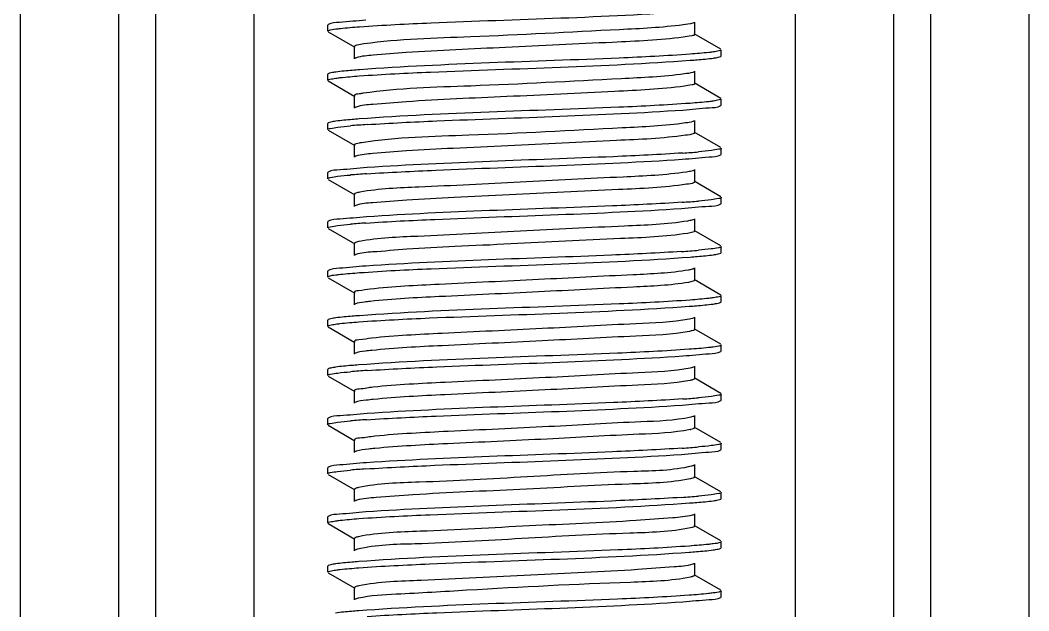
# Model space of a CAD drawing. Extents: x -409572 to -157272, y 600795 to 878326.
# Drawn here: x -397030.8 to -396725.7, y 819675.1 to 819853.9 of the extents above; entities that cross this region are included whole.
import ezdxf

# ---------------------------------------------------------------- set-up
doc = ezdxf.new("R2010")
doc.units = 0
doc.header["$LTSCALE"] = 1000
doc.header["$MEASUREMENT"] = 0
doc.layers.get('0').update_dxf_attribs({"linetype": 'CONTINUOUS'})

msp = doc.modelspace()

# ---------------------------------------------------------------- linework, layer by layer
at = {"linetype": 'CONTINUOUS'}
for p, q in [((-397030.76, 822308.34), (-397030.76, 819345.2)), ((-397000.99, 822308.34), (-397000.99, 819345.2)), ((-396989.83, 822308.34), (-396989.83, 819345.2)), ((-396960.07, 822308.34), (-396960.07, 819345.2)), ((-396796.35, 822308.34), (-396796.35, 819345.2)), ((-396766.59, 822308.34), (-396766.59, 819345.2)), ((-396755.43, 822308.34), (-396755.43, 819345.2)), ((-396725.66, 822308.34), (-396725.66, 819345.2)), ((-396937.6, 819852.54), (-396937.74, 819852.37)), ((-396937.74, 819850.51), (-396937.74, 819852.37)), ((-396937.74, 819850.51), (-396937.74, 819852.37)), ((-396826.73, 819849.58), (-396826.73, 819853.3)), ((-396937.6, 819850.35), (-396929.52, 819845.67)), ((-396818.82, 819845.09), (-396826.9, 819849.77)), ((-396929.69, 819845.86), (-396929.69, 819842.14)), ((-396818.68, 819843.07), (-396818.68, 819844.93)), ((-396818.68, 819843.07), (-396818.68, 819844.93)), ((-396818.82, 819842.91), (-396818.68, 819843.07)), ((-396826.73, 819834.7), (-396826.73, 819838.42)), ((-396937.6, 819837.65), (-396937.74, 819837.49)), ((-396937.74, 819835.63), (-396937.74, 819837.49)), ((-396937.74, 819835.63), (-396937.74, 819837.49)), ((-396937.6, 819835.47), (-396929.52, 819830.79)), ((-396818.82, 819830.21), (-396826.9, 819834.89)), ((-396929.69, 819830.98), (-396929.69, 819827.26)), ((-396818.68, 819828.19), (-396818.68, 819830.05)), ((-396818.68, 819828.19), (-396818.68, 819830.05)), ((-396818.82, 819828.02), (-396818.68, 819828.19)), ((-396826.73, 819819.82), (-396826.73, 819823.54)), ((-396937.6, 819822.77), (-396937.74, 819822.61)), ((-396937.74, 819820.75), (-396937.74, 819822.61)), ((-396937.74, 819820.75), (-396937.74, 819822.61)), ((-396937.6, 819820.58), (-396929.52, 819815.91)), ((-396818.82, 819815.33), (-396826.9, 819820)), ((-396929.69, 819816.09), (-396929.69, 819812.37)), ((-396818.68, 819813.3), (-396818.68, 819815.16)), ((-396818.68, 819813.3), (-396818.68, 819815.16)), ((-396818.82, 819813.14), (-396818.68, 819813.3)), ((-396937.6, 819807.89), (-396937.74, 819807.72)), ((-396826.73, 819804.93), (-396826.73, 819808.65)), ((-396937.74, 819805.86), (-396937.74, 819807.72)), ((-396937.74, 819805.86), (-396937.74, 819807.72)), ((-396937.6, 819805.7), (-396929.52, 819801.02)), ((-396818.82, 819800.44), (-396826.9, 819805.12)), ((-396929.69, 819801.21), (-396929.69, 819797.49)), ((-396818.68, 819798.42), (-396818.68, 819800.28)), ((-396818.68, 819798.42), (-396818.68, 819800.28)), ((-396929.24, 819797.8), (-396929.52, 819797.68)), ((-396818.82, 819798.26), (-396818.68, 819798.42)), ((-396937.6, 819793), (-396937.74, 819792.84)), ((-396937.74, 819790.98), (-396937.74, 819792.84)), ((-396937.74, 819790.98), (-396937.74, 819792.84)), ((-396826.73, 819790.05), (-396826.73, 819793.77)), ((-396937.6, 819790.82), (-396929.52, 819786.14)), ((-396818.82, 819785.56), (-396826.9, 819790.24)), ((-396929.69, 819786.33), (-396929.69, 819782.61)), ((-396818.82, 819783.38), (-396818.68, 819783.54)), ((-396818.68, 819783.54), (-396818.68, 819785.4)), ((-396818.68, 819783.54), (-396818.68, 819785.4)), ((-396929.27, 819782.91), (-396929.52, 819782.8)), ((-396937.6, 819778.12), (-396937.74, 819777.96)), ((-396937.74, 819776.1), (-396937.74, 819777.96)), ((-396937.74, 819776.1), (-396937.74, 819777.96)), ((-396826.73, 819775.17), (-396826.73, 819778.89)), ((-396937.6, 819775.93), (-396929.52, 819771.26)), ((-396818.82, 819770.68), (-396826.9, 819775.35)), ((-396929.69, 819771.45), (-396929.69, 819767.73)), ((-396818.82, 819768.49), (-396818.68, 819768.66)), ((-396818.68, 819768.66), (-396818.68, 819770.52)), ((-396818.68, 819768.66), (-396818.68, 819770.52)), ((-396937.6, 819763.24), (-396937.74, 819763.07)), ((-396937.74, 819761.21), (-396937.74, 819763.07)), ((-396937.74, 819761.21), (-396937.74, 819763.07)), ((-396826.73, 819760.28), (-396826.73, 819764)), ((-396937.6, 819761.05), (-396929.52, 819756.37)), ((-396818.82, 819755.8), (-396826.9, 819760.47)), ((-396929.69, 819756.56), (-396929.69, 819752.84)), ((-396818.82, 819753.61), (-396818.68, 819753.77)), ((-396818.68, 819753.77), (-396818.68, 819755.63)), ((-396818.68, 819753.77), (-396818.68, 819755.63)), ((-396937.6, 819748.35), (-396937.74, 819748.19)), ((-396937.74, 819746.33), (-396937.74, 819748.19)), ((-396937.74, 819746.33), (-396937.74, 819748.19)), ((-396826.73, 819745.4), (-396826.73, 819749.12)), ((-396937.6, 819746.17), (-396929.52, 819741.49)), ((-396818.82, 819740.91), (-396826.9, 819745.59)), ((-396929.69, 819741.68), (-396929.69, 819737.96)), ((-396818.68, 819738.89), (-396818.68, 819740.75)), ((-396818.68, 819738.89), (-396818.68, 819740.75)), ((-396818.82, 819738.73), (-396818.68, 819738.89)), ((-396937.6, 819733.47), (-396937.74, 819733.31)), ((-396937.74, 819731.45), (-396937.74, 819733.31)), ((-396937.74, 819731.45), (-396937.74, 819733.31)), ((-396826.73, 819730.52), (-396826.73, 819734.24)), ((-396937.6, 819731.28), (-396929.52, 819726.61)), ((-396818.82, 819726.03), (-396826.9, 819730.71)), ((-396929.69, 819726.8), (-396929.69, 819723.08)), ((-396818.68, 819724.01), (-396818.68, 819725.87)), ((-396818.68, 819724.01), (-396818.68, 819725.87)), ((-396818.82, 819723.84), (-396818.68, 819724.01)), ((-396826.73, 819715.63), (-396826.73, 819719.36)), ((-396937.6, 819718.59), (-396937.74, 819718.43)), ((-396937.74, 819716.56), (-396937.74, 819718.43)), ((-396937.74, 819716.56), (-396937.74, 819718.43)), ((-396937.6, 819716.4), (-396929.52, 819711.73)), ((-396827.65, 819715.19), (-396828.03, 819715.1)), ((-396818.82, 819711.15), (-396826.9, 819715.82)), ((-396929.69, 819711.91), (-396929.69, 819708.19)), ((-396818.68, 819709.12), (-396818.68, 819710.98)), ((-396818.68, 819709.12), (-396818.68, 819710.98)), ((-396818.82, 819708.96), (-396818.68, 819709.12)), ((-396826.73, 819700.75), (-396826.73, 819704.47)), ((-396937.6, 819703.71), (-396937.74, 819703.54)), ((-396937.74, 819701.68), (-396937.74, 819703.54)), ((-396937.74, 819701.68), (-396937.74, 819703.54)), ((-396937.6, 819701.52), (-396929.52, 819696.84)), ((-396827.47, 819700.35), (-396827.99, 819700.23)), ((-396818.82, 819696.26), (-396826.9, 819700.94)), ((-396929.69, 819697.03), (-396929.69, 819693.31)), ((-396818.68, 819694.24), (-396818.68, 819696.1)), ((-396818.68, 819694.24), (-396818.68, 819696.1)), ((-396818.82, 819694.08), (-396818.68, 819694.24)), ((-396937.6, 819688.82), (-396937.74, 819688.66)), ((-396826.73, 819685.87), (-396826.73, 819689.59)), ((-396937.74, 819686.8), (-396937.74, 819688.66)), ((-396937.74, 819686.8), (-396937.74, 819688.66)), ((-396937.6, 819686.64), (-396929.52, 819681.96)), ((-396818.82, 819681.38), (-396826.9, 819686.06)), ((-396929.69, 819682.15), (-396929.69, 819678.43)), ((-396818.68, 819679.36), (-396818.68, 819681.22)), ((-396818.68, 819679.36), (-396818.68, 819681.22)), ((-396818.82, 819679.19), (-396818.68, 819679.36))]:
    msp.add_line(p, q, dxfattribs=at)
for centre, radius, start, end in [((-396908.51, 819555.57), 267.26, 93.719, 94.7992), ((-396847.59, 820076.22), 263.13, 273.7601, 274.8008), ((-396908.77, 819543.95), 263.99, 93.7519, 94.8001), ((-396847.84, 820064.56), 266.36, 273.7273, 274.8001), ((-396909.03, 819532.45), 260.59, 93.7864, 94.801), ((-396848.08, 820052.72), 269.42, 273.6966, 274.7995), ((-396908.5, 819481.05), 267.37, 93.7179, 94.7992), ((-396847.58, 820001.69), 263.02, 273.7612, 274.8008), ((-396908.76, 819469.43), 264.1, 93.7508, 94.8), ((-396830.54, 819742.18), 12.45, 281.4492, 282.4619), ((-396847.83, 819990.04), 266.26, 273.7284, 274.8001), ((-396909.02, 819457.93), 260.7, 93.7852, 94.8009), ((-396848.08, 819978.21), 269.32, 273.6976, 274.7995)]:
    msp.add_arc(centre, radius, start, end, dxfattribs=at)
for points, knots in [([(-396928.09, 819851.88), (-396920.9, 819852.4), (-396887.56, 819854.03), (-396854.17, 819854.68), (-396828.09, 819856.6)], [0, 0, 0, 0, 0.216168, 1, 1, 1, 1]), ([(-396926.25, 819853.87), (-396928.88, 819853.69), (-396932.56, 819853.18), (-396936.58, 819853.12), (-396937.6, 819852.54)], [0, 0, 0, 0, 0.690699, 1, 1, 1, 1]), ([(-396937.74, 819850.51), (-396937.74, 819850.59), (-396936.86, 819851.14), (-396936.05, 819851.09), (-396935.27, 819851.2)], [0, 0, 0, 0, 0.088884, 1, 1, 1, 1]), ([(-396935.27, 819851.2), (-396934.81, 819851.26), (-396932.43, 819851.55), (-396930.03, 819851.74), (-396928.09, 819851.88)], [0, 0, 0, 0, 0.191575, 1, 1, 1, 1]), ([(-396830.22, 819852.43), (-396836.61, 819851.61), (-396858.08, 819850.59), (-396890.24, 819848.78), (-396916.12, 819848.15), (-396926.81, 819846.66)], [0, 0, 0, 0, 0.199783, 0.665188, 1, 1, 1, 1]), ([(-396826.9, 819853.11), (-396827.03, 819853.04), (-396828.12, 819852.68), (-396829.25, 819852.55), (-396830.22, 819852.43)], [0, 0, 0, 0, 0.137062, 1, 1, 1, 1]), ([(-396830.22, 819848.7), (-396837.29, 819847.81), (-396855.25, 819847.01), (-396883.14, 819845.56), (-396907.36, 819844.64), (-396922.35, 819843.37), (-396927.48, 819843.01), (-396929.13, 819842.49)], [0, 0, 0, 0, 0.215732, 0.542961, 0.846149, 0.947566, 1, 1, 1, 1]), ([(-396826.73, 819849.58), (-396826.73, 819849.25), (-396828.48, 819849.06), (-396829.35, 819848.82), (-396830.22, 819848.7)], [0, 0, 0, 0, 0.271371, 1, 1, 1, 1]), ([(-396926.81, 819846.66), (-396927.53, 819846.56), (-396928.27, 819846.36), (-396929.69, 819846.14), (-396929.69, 819845.86)], [0, 0, 0, 0, 0.725335, 1, 1, 1, 1]), ([(-396818.68, 819844.93), (-396818.68, 819844.7), (-396819.85, 819844.5), (-396820.47, 819844.34), (-396821.08, 819844.26)], [0, 0, 0, 0, 0.27461, 1, 1, 1, 1]), ([(-396929.13, 819842.49), (-396929.21, 819842.46), (-396929.34, 819842.42), (-396929.47, 819842.36), (-396929.52, 819842.33)], [0, 0, 0, 0, 0.562806, 1, 1, 1, 1]), ([(-396928.19, 819836.99), (-396921.01, 819837.52), (-396887.65, 819839.14), (-396854.24, 819839.8), (-396828.12, 819841.72)], [0, 0, 0, 0, 0.215679, 1, 1, 1, 1]), ([(-396828.09, 819843.58), (-396835.23, 819843.05), (-396868.57, 819841.43), (-396901.95, 819840.76), (-396928.09, 819838.86)], [0, 0, 0, 0, 0.214685, 1, 1, 1, 1]), ([(-396828.12, 819841.72), (-396827.4, 819841.77), (-396825.05, 819841.96), (-396822.7, 819842.17), (-396821.09, 819842.39)], [0, 0, 0, 0, 0.307511, 1, 1, 1, 1]), ([(-396821.08, 819844.26), (-396821.52, 819844.19), (-396823.85, 819843.91), (-396826.19, 819843.72), (-396828.09, 819843.58)], [0, 0, 0, 0, 0.191301, 1, 1, 1, 1]), ([(-396821.09, 819842.39), (-396820.59, 819842.46), (-396819.83, 819842.6), (-396819.06, 819842.77), (-396818.82, 819842.91)], [0, 0, 0, 0, 0.642979, 1, 1, 1, 1]), ([(-396928.09, 819838.86), (-396928.83, 819838.8), (-396931.22, 819838.62), (-396933.62, 819838.4), (-396935.27, 819838.17)], [0, 0, 0, 0, 0.307212, 1, 1, 1, 1]), ([(-396937.74, 819835.63), (-396937.74, 819835.86), (-396936.54, 819836.06), (-396935.91, 819836.22), (-396935.3, 819836.31)], [0, 0, 0, 0, 0.274258, 1, 1, 1, 1]), ([(-396935.27, 819838.17), (-396935.78, 819838.1), (-396936.56, 819837.97), (-396937.35, 819837.79), (-396937.6, 819837.65)], [0, 0, 0, 0, 0.644106, 1, 1, 1, 1]), ([(-396935.3, 819836.31), (-396934.85, 819836.37), (-396932.48, 819836.66), (-396930.11, 819836.85), (-396928.19, 819836.99)], [0, 0, 0, 0, 0.191496, 1, 1, 1, 1]), ([(-396829.86, 819837.59), (-396836.19, 819836.74), (-396857.79, 819835.75), (-396890.12, 819833.87), (-396916.26, 819833.3), (-396927.01, 819831.74)], [0, 0, 0, 0, 0.197098, 0.665048, 1, 1, 1, 1]), ([(-396826.9, 819838.23), (-396827.02, 819838.16), (-396827.99, 819837.83), (-396828.99, 819837.71), (-396829.86, 819837.59)], [0, 0, 0, 0, 0.140352, 1, 1, 1, 1]), ([(-396829.86, 819833.87), (-396836.85, 819832.93), (-396854.81, 819832.16), (-396882.8, 819830.68), (-396907.25, 819829.77), (-396922.37, 819828.48), (-396927.53, 819828.13), (-396929.17, 819827.59)], [0, 0, 0, 0, 0.212511, 0.540713, 0.846077, 0.947938, 1, 1, 1, 1]), ([(-396826.73, 819834.7), (-396826.73, 819834.4), (-396828.28, 819834.19), (-396829.07, 819833.97), (-396829.86, 819833.87)], [0, 0, 0, 0, 0.273189, 1, 1, 1, 1]), ([(-396927.01, 819831.74), (-396927.4, 819831.69), (-396928.15, 819831.47), (-396929.69, 819831.52), (-396929.69, 819830.98)], [0, 0, 0, 0, 0.421551, 1, 1, 1, 1]), ([(-396821.09, 819829.37), (-396821.53, 819829.31), (-396823.87, 819829.02), (-396826.22, 819828.84), (-396828.12, 819828.7)], [0, 0, 0, 0, 0.191312, 1, 1, 1, 1]), ([(-396818.68, 819830.05), (-396818.68, 819829.82), (-396819.86, 819829.62), (-396820.48, 819829.46), (-396821.09, 819829.37)], [0, 0, 0, 0, 0.274539, 1, 1, 1, 1]), ([(-396929.17, 819827.59), (-396929.24, 819827.57), (-396929.36, 819827.53), (-396929.47, 819827.47), (-396929.52, 819827.45)], [0, 0, 0, 0, 0.558561, 1, 1, 1, 1]), ([(-396828.12, 819828.7), (-396835.28, 819828.17), (-396868.64, 819826.54), (-396902.05, 819825.88), (-396928.19, 819823.97)], [0, 0, 0, 0, 0.215024, 1, 1, 1, 1]), ([(-396925.84, 819822.27), (-396918.82, 819822.74), (-396886.98, 819824.26), (-396855.11, 819825.02), (-396830.33, 819826.68)], [0, 0, 0, 0, 0.220951, 1, 1, 1, 1]), ([(-396830.33, 819826.68), (-396827.67, 819826.86), (-396823.93, 819827.38), (-396819.86, 819827.43), (-396818.82, 819828.02)], [0, 0, 0, 0, 0.690937, 1, 1, 1, 1]), ([(-396935.3, 819823.29), (-396935.8, 819823.22), (-396936.57, 819823.08), (-396937.36, 819822.91), (-396937.6, 819822.77)], [0, 0, 0, 0, 0.643624, 1, 1, 1, 1]), ([(-396928.19, 819823.97), (-396928.92, 819823.91), (-396931.29, 819823.73), (-396933.66, 819823.52), (-396935.3, 819823.29)], [0, 0, 0, 0, 0.307309, 1, 1, 1, 1]), ([(-396826.9, 819823.35), (-396827.01, 819823.28), (-396827.86, 819822.98), (-396828.75, 819822.86), (-396829.51, 819822.75)], [0, 0, 0, 0, 0.143993, 1, 1, 1, 1]), ([(-396937.74, 819820.75), (-396937.74, 819821.03), (-396936.22, 819821.2), (-396935.46, 819821.41), (-396934.7, 819821.51)], [0, 0, 0, 0, 0.27062, 1, 1, 1, 1]), ([(-396829.51, 819822.75), (-396835.85, 819821.85), (-396857.75, 819820.9), (-396890.34, 819818.89), (-396916.77, 819818.49), (-396927.48, 819816.79)], [0, 0, 0, 0, 0.195714, 0.66858, 1, 1, 1, 1]), ([(-396829.51, 819819.03), (-396836.41, 819818.05), (-396854.36, 819817.31), (-396877.77, 819816.12), (-396898.94, 819815.11), (-396912.61, 819814.45), (-396922.38, 819813.58), (-396927.58, 819813.25), (-396929.21, 819812.7)], [0, 0, 0, 0, 0.209152, 0.538245, 0.703966, 0.845837, 0.948213, 1, 1, 1, 1]), ([(-396826.73, 819819.82), (-396826.73, 819819.73), (-396827.72, 819819.1), (-396828.63, 819819.16), (-396829.51, 819819.03)], [0, 0, 0, 0, 0.089964, 1, 1, 1, 1]), ([(-396927.48, 819816.79), (-396928.03, 819816.7), (-396928.63, 819816.56), (-396929.69, 819816.31), (-396929.69, 819816.09)], [0, 0, 0, 0, 0.720116, 1, 1, 1, 1]), ([(-396818.68, 819815.16), (-396818.68, 819814.88), (-396820.17, 819814.71), (-396820.91, 819814.51), (-396821.66, 819814.41)], [0, 0, 0, 0, 0.270908, 1, 1, 1, 1]), ([(-396929.21, 819812.7), (-396929.27, 819812.68), (-396929.38, 819812.64), (-396929.48, 819812.59), (-396929.52, 819812.56)], [0, 0, 0, 0, 0.554726, 1, 1, 1, 1]), ([(-396926.04, 819807.37), (-396919.05, 819807.84), (-396887.21, 819809.37), (-396855.33, 819810.14), (-396830.53, 819811.78)], [0, 0, 0, 0, 0.219921, 1, 1, 1, 1]), ([(-396830.33, 819813.66), (-396837.32, 819813.19), (-396869.15, 819811.66), (-396901.03, 819810.89), (-396925.84, 819809.25)], [0, 0, 0, 0, 0.219663, 1, 1, 1, 1]), ([(-396830.53, 819811.78), (-396827.81, 819811.96), (-396824.02, 819812.49), (-396819.87, 819812.54), (-396818.82, 819813.14)], [0, 0, 0, 0, 0.691235, 1, 1, 1, 1]), ([(-396925.84, 819809.25), (-396928.57, 819809.07), (-396932.38, 819808.54), (-396936.54, 819808.49), (-396937.6, 819807.89)], [0, 0, 0, 0, 0.691322, 1, 1, 1, 1]), ([(-396829.19, 819807.92), (-396835.54, 819806.96), (-396852.39, 819806.24), (-396879.38, 819804.91), (-396905.88, 819803.45), (-396922.12, 819802.88), (-396927.99, 819801.82)], [0, 0, 0, 0, 0.194809, 0.509786, 0.819314, 1, 1, 1, 1]), ([(-396826.9, 819808.46), (-396827.14, 819808.32), (-396827.92, 819808.13), (-396828.69, 819807.99), (-396829.19, 819807.92)], [0, 0, 0, 0, 0.362559, 1, 1, 1, 1]), ([(-396937.74, 819805.86), (-396937.74, 819806.14), (-396936.24, 819806.32), (-396935.49, 819806.52), (-396934.74, 819806.62)], [0, 0, 0, 0, 0.270822, 1, 1, 1, 1]), ([(-396826.73, 819804.93), (-396826.73, 819804.85), (-396827.57, 819804.26), (-396828.41, 819804.32), (-396829.19, 819804.2)], [0, 0, 0, 0, 0.092494, 1, 1, 1, 1]), ([(-396927.99, 819801.82), (-396928.42, 819801.74), (-396928.89, 819801.63), (-396929.69, 819801.39), (-396929.69, 819801.21)], [0, 0, 0, 0, 0.713836, 1, 1, 1, 1]), ([(-396829.19, 819804.2), (-396835.98, 819803.17), (-396853.92, 819802.47), (-396877.36, 819801.25), (-396898.71, 819800.24), (-396912.53, 819799.58), (-396922.37, 819798.69), (-396927.61, 819798.37), (-396929.24, 819797.8)], [0, 0, 0, 0, 0.205664, 0.535582, 0.702489, 0.845448, 0.948405, 1, 1, 1, 1]), ([(-396830.53, 819798.76), (-396837.54, 819798.29), (-396869.38, 819796.77), (-396901.26, 819796.01), (-396926.04, 819794.35)], [0, 0, 0, 0, 0.220688, 1, 1, 1, 1]), ([(-396818.68, 819800.28), (-396818.68, 819800), (-396820.19, 819799.83), (-396820.94, 819799.62), (-396821.7, 819799.52)], [0, 0, 0, 0, 0.270705, 1, 1, 1, 1]), ([(-396926.24, 819792.48), (-396919.28, 819792.95), (-396887.44, 819794.48), (-396855.56, 819795.25), (-396830.71, 819796.89)], [0, 0, 0, 0, 0.218885, 1, 1, 1, 1]), ([(-396830.71, 819796.89), (-396827.96, 819797.07), (-396824.1, 819797.6), (-396819.89, 819797.64), (-396818.82, 819798.26)], [0, 0, 0, 0, 0.691515, 1, 1, 1, 1]), ([(-396926.04, 819794.35), (-396928.72, 819794.17), (-396932.47, 819793.65), (-396936.56, 819793.6), (-396937.6, 819793)], [0, 0, 0, 0, 0.691024, 1, 1, 1, 1]), ([(-396828.88, 819793.08), (-396835.18, 819792.07), (-396852.11, 819791.4), (-396879.3, 819790.03), (-396906.01, 819788.53), (-396922.37, 819788.02), (-396928.2, 819786.9)], [0, 0, 0, 0, 0.192287, 0.509303, 0.821123, 1, 1, 1, 1]), ([(-396826.9, 819793.58), (-396827.12, 819793.46), (-396827.79, 819793.28), (-396828.45, 819793.15), (-396828.88, 819793.08)], [0, 0, 0, 0, 0.368275, 1, 1, 1, 1]), ([(-396937.74, 819790.98), (-396937.74, 819791.26), (-396936.27, 819791.43), (-396935.53, 819791.63), (-396934.78, 819791.73)], [0, 0, 0, 0, 0.271063, 1, 1, 1, 1]), ([(-396826.73, 819790.05), (-396826.74, 819789.84), (-396827.76, 819789.59), (-396828.34, 819789.45), (-396828.88, 819789.36)], [0, 0, 0, 0, 0.280678, 1, 1, 1, 1]), ([(-396928.2, 819786.9), (-396928.57, 819786.83), (-396929, 819786.73), (-396929.69, 819786.49), (-396929.69, 819786.33)], [0, 0, 0, 0, 0.710342, 1, 1, 1, 1]), ([(-396828.88, 819789.36), (-396835.57, 819788.29), (-396853.49, 819787.64), (-396876.94, 819786.38), (-396898.47, 819785.37), (-396912.43, 819784.71), (-396922.36, 819783.8), (-396927.64, 819783.5), (-396929.27, 819782.91)], [0, 0, 0, 0, 0.202057, 0.532738, 0.700843, 0.844928, 0.948524, 1, 1, 1, 1]), ([(-396830.71, 819783.87), (-396837.76, 819783.4), (-396869.61, 819781.88), (-396901.49, 819781.12), (-396926.24, 819779.45)], [0, 0, 0, 0, 0.221694, 1, 1, 1, 1]), ([(-396818.68, 819785.4), (-396818.68, 819785.11), (-396820.21, 819784.94), (-396820.97, 819784.73), (-396821.74, 819784.64)], [0, 0, 0, 0, 0.270538, 1, 1, 1, 1]), ([(-396821.08, 819782.86), (-396820.58, 819782.93), (-396819.83, 819783.07), (-396819.06, 819783.24), (-396818.82, 819783.38)], [0, 0, 0, 0, 0.642817, 1, 1, 1, 1]), ([(-396928.09, 819777.46), (-396920.89, 819777.99), (-396887.56, 819779.61), (-396854.17, 819780.26), (-396828.08, 819782.19)], [0, 0, 0, 0, 0.216188, 1, 1, 1, 1]), ([(-396828.08, 819782.19), (-396827.37, 819782.24), (-396825.03, 819782.43), (-396822.69, 819782.64), (-396821.08, 819782.86)], [0, 0, 0, 0, 0.307529, 1, 1, 1, 1]), ([(-396926.24, 819779.45), (-396928.87, 819779.28), (-396932.56, 819778.77), (-396936.58, 819778.71), (-396937.6, 819778.12)], [0, 0, 0, 0, 0.69071, 1, 1, 1, 1]), ([(-396935.27, 819776.78), (-396934.81, 819776.85), (-396932.42, 819777.13), (-396930.03, 819777.32), (-396928.09, 819777.46)], [0, 0, 0, 0, 0.191576, 1, 1, 1, 1]), ([(-396828.59, 819778.25), (-396834.12, 819777.29), (-396849.31, 819776.67), (-396874.43, 819775.29), (-396900.95, 819774.09), (-396917.95, 819773.23), (-396924.86, 819772.48)], [0, 0, 0, 0, 0.174435, 0.471025, 0.783552, 1, 1, 1, 1]), ([(-396826.9, 819778.7), (-396827.09, 819778.59), (-396827.66, 819778.43), (-396828.23, 819778.31), (-396828.59, 819778.25)], [0, 0, 0, 0, 0.374646, 1, 1, 1, 1]), ([(-396937.74, 819776.1), (-396937.74, 819776.17), (-396936.86, 819776.73), (-396936.05, 819776.67), (-396935.27, 819776.78)], [0, 0, 0, 0, 0.088875, 1, 1, 1, 1]), ([(-396828.59, 819774.53), (-396834.12, 819773.57), (-396849.31, 819772.95), (-396874.43, 819771.57), (-396900.95, 819770.37), (-396917.95, 819769.51), (-396924.86, 819768.76)], [0, 0, 0, 0, 0.174435, 0.471025, 0.783552, 1, 1, 1, 1]), ([(-396826.73, 819775.17), (-396826.74, 819774.98), (-396827.61, 819774.73), (-396828.13, 819774.61), (-396828.59, 819774.53)], [0, 0, 0, 0, 0.284151, 1, 1, 1, 1]), ([(-396924.86, 819772.48), (-396926.07, 819772.35), (-396927.22, 819772), (-396929.69, 819771.89), (-396929.69, 819771.45)], [0, 0, 0, 0, 0.732932, 1, 1, 1, 1]), ([(-396924.86, 819768.76), (-396925.45, 819768.69), (-396926.99, 819768.46), (-396928.67, 819768.41), (-396929.52, 819767.91)], [0, 0, 0, 0, 0.372044, 1, 1, 1, 1]), ([(-396828.08, 819769.17), (-396835.23, 819768.64), (-396868.57, 819767.01), (-396901.95, 819766.35), (-396928.09, 819764.44)], [0, 0, 0, 0, 0.214671, 1, 1, 1, 1]), ([(-396821.08, 819769.84), (-396821.52, 819769.78), (-396823.85, 819769.49), (-396826.19, 819769.31), (-396828.08, 819769.17)], [0, 0, 0, 0, 0.191301, 1, 1, 1, 1]), ([(-396821.17, 819767.97), (-396820.66, 819768.04), (-396819.87, 819768.17), (-396819.07, 819768.35), (-396818.82, 819768.49)], [0, 0, 0, 0, 0.644379, 1, 1, 1, 1]), ([(-396818.68, 819770.52), (-396818.68, 819770.29), (-396819.85, 819770.09), (-396820.47, 819769.93), (-396821.08, 819769.84)], [0, 0, 0, 0, 0.274613, 1, 1, 1, 1]), ([(-396928.36, 819762.56), (-396921.23, 819763.09), (-396887.92, 819764.71), (-396854.56, 819765.38), (-396828.42, 819767.28)], [0, 0, 0, 0, 0.214378, 1, 1, 1, 1]), ([(-396828.42, 819767.28), (-396827.68, 819767.33), (-396825.26, 819767.52), (-396822.84, 819767.74), (-396821.17, 819767.97)], [0, 0, 0, 0, 0.30728, 1, 1, 1, 1]), ([(-396935.27, 819763.76), (-396935.78, 819763.69), (-396936.56, 819763.55), (-396937.35, 819763.38), (-396937.6, 819763.24)], [0, 0, 0, 0, 0.644124, 1, 1, 1, 1]), ([(-396935.35, 819761.89), (-396934.91, 819761.95), (-396932.59, 819762.24), (-396930.25, 819762.42), (-396928.36, 819762.56)], [0, 0, 0, 0, 0.191268, 1, 1, 1, 1]), ([(-396928.09, 819764.44), (-396928.82, 819764.39), (-396931.22, 819764.2), (-396933.62, 819763.99), (-396935.27, 819763.76)], [0, 0, 0, 0, 0.30721, 1, 1, 1, 1]), ([(-396828.33, 819763.41), (-396833.67, 819762.42), (-396848.62, 819761.86), (-396873.52, 819760.43), (-396900.16, 819759.26), (-396917.35, 819758.38), (-396924.42, 819757.64)], [0, 0, 0, 0, 0.169335, 0.463986, 0.778446, 1, 1, 1, 1]), ([(-396826.9, 819763.82), (-396827.06, 819763.72), (-396827.54, 819763.57), (-396828.03, 819763.47), (-396828.33, 819763.41)], [0, 0, 0, 0, 0.381761, 1, 1, 1, 1]), ([(-396937.74, 819761.21), (-396937.74, 819761.44), (-396936.57, 819761.64), (-396935.95, 819761.8), (-396935.35, 819761.89)], [0, 0, 0, 0, 0.27468, 1, 1, 1, 1]), ([(-396828.33, 819759.69), (-396833.67, 819758.7), (-396848.62, 819758.14), (-396873.52, 819756.71), (-396900.16, 819755.54), (-396917.35, 819754.66), (-396924.42, 819753.92)], [0, 0, 0, 0, 0.169335, 0.463986, 0.778446, 1, 1, 1, 1]), ([(-396826.74, 819760.28), (-396826.74, 819760.12), (-396827.47, 819759.87), (-396827.93, 819759.77), (-396828.33, 819759.69)], [0, 0, 0, 0, 0.288381, 1, 1, 1, 1]), ([(-396924.42, 819757.64), (-396925.73, 819757.51), (-396926.98, 819757.11), (-396929.69, 819757.04), (-396929.68, 819756.56)], [0, 0, 0, 0, 0.73383, 1, 1, 1, 1]), ([(-396924.42, 819753.92), (-396925.06, 819753.86), (-396926.75, 819753.61), (-396928.59, 819753.57), (-396929.52, 819753.03)], [0, 0, 0, 0, 0.374075, 1, 1, 1, 1]), ([(-396828.42, 819754.26), (-396835.63, 819753.74), (-396868.94, 819752.11), (-396902.31, 819751.46), (-396928.36, 819749.54)], [0, 0, 0, 0, 0.216629, 1, 1, 1, 1]), ([(-396830.33, 819752.27), (-396827.66, 819752.44), (-396823.93, 819752.96), (-396819.86, 819753.01), (-396818.82, 819753.61)], [0, 0, 0, 0, 0.690927, 1, 1, 1, 1]), ([(-396821.17, 819754.94), (-396821.63, 819754.88), (-396824.04, 819754.59), (-396826.47, 819754.4), (-396828.42, 819754.26)], [0, 0, 0, 0, 0.191487, 1, 1, 1, 1]), ([(-396818.68, 819755.63), (-396818.68, 819755.56), (-396819.57, 819755), (-396820.38, 819755.05), (-396821.17, 819754.94)], [0, 0, 0, 0, 0.088741, 1, 1, 1, 1]), ([(-396925.84, 819747.85), (-396918.81, 819748.32), (-396886.97, 819749.85), (-396855.1, 819750.61), (-396830.33, 819752.27)], [0, 0, 0, 0, 0.220985, 1, 1, 1, 1]), ([(-396937.74, 819746.33), (-396937.74, 819746.62), (-396936.22, 819746.79), (-396935.46, 819747), (-396934.7, 819747.09)], [0, 0, 0, 0, 0.270614, 1, 1, 1, 1]), ([(-396935.35, 819748.86), (-396935.84, 819748.8), (-396936.59, 819748.66), (-396937.36, 819748.49), (-396937.6, 819748.35)], [0, 0, 0, 0, 0.642692, 1, 1, 1, 1]), ([(-396928.36, 819749.54), (-396929.08, 819749.49), (-396931.41, 819749.3), (-396933.75, 819749.09), (-396935.35, 819748.86)], [0, 0, 0, 0, 0.307565, 1, 1, 1, 1]), ([(-396828.08, 819748.58), (-396833.24, 819747.54), (-396847.94, 819747.05), (-396872.61, 819745.57), (-396899.36, 819744.42), (-396916.73, 819743.53), (-396923.95, 819742.81)], [0, 0, 0, 0, 0.164215, 0.456918, 0.773319, 1, 1, 1, 1]), ([(-396826.9, 819748.93), (-396827.04, 819748.85), (-396827.43, 819748.72), (-396827.84, 819748.63), (-396828.08, 819748.58)], [0, 0, 0, 0, 0.389817, 1, 1, 1, 1]), ([(-396828.13, 819744.85), (-396833.31, 819743.82), (-396848.03, 819743.31), (-396872.7, 819741.85), (-396899.41, 819740.7), (-396916.75, 819739.81), (-396923.95, 819739.09)], [0, 0, 0, 0, 0.165027, 0.457743, 0.773694, 1, 1, 1, 1]), ([(-396826.74, 819745.4), (-396826.74, 819745.25), (-396827.37, 819745.01), (-396827.78, 819744.92), (-396828.13, 819744.85)], [0, 0, 0, 0, 0.292222, 1, 1, 1, 1]), ([(-396923.95, 819742.81), (-396925.38, 819742.66), (-396926.73, 819742.23), (-396929.69, 819742.2), (-396929.68, 819741.68)], [0, 0, 0, 0, 0.734573, 1, 1, 1, 1]), ([(-396818.68, 819740.75), (-396818.68, 819740.47), (-396820.17, 819740.3), (-396820.91, 819740.09), (-396821.66, 819740)], [0, 0, 0, 0, 0.270915, 1, 1, 1, 1]), ([(-396923.95, 819739.09), (-396924.66, 819739.02), (-396926.5, 819738.75), (-396928.51, 819738.74), (-396929.52, 819738.15)], [0, 0, 0, 0, 0.375922, 1, 1, 1, 1]), ([(-396830.33, 819739.24), (-396837.31, 819738.78), (-396869.15, 819737.25), (-396901.02, 819736.48), (-396925.84, 819734.83)], [0, 0, 0, 0, 0.219629, 1, 1, 1, 1]), ([(-396830.52, 819737.37), (-396827.81, 819737.55), (-396824.01, 819738.08), (-396819.87, 819738.12), (-396818.82, 819738.73)], [0, 0, 0, 0, 0.691226, 1, 1, 1, 1]), ([(-396925.84, 819734.83), (-396928.56, 819734.65), (-396932.38, 819734.12), (-396936.54, 819734.08), (-396937.6, 819733.47)], [0, 0, 0, 0, 0.691332, 1, 1, 1, 1]), ([(-396926.03, 819732.96), (-396919.04, 819733.43), (-396887.2, 819734.95), (-396855.33, 819735.72), (-396830.52, 819737.37)], [0, 0, 0, 0, 0.219955, 1, 1, 1, 1]), ([(-396937.74, 819731.45), (-396937.74, 819731.73), (-396936.24, 819731.9), (-396935.49, 819732.11), (-396934.74, 819732.2)], [0, 0, 0, 0, 0.270815, 1, 1, 1, 1]), ([(-396827.86, 819733.74), (-396832.82, 819732.64), (-396847.28, 819732.25), (-396871.7, 819730.71), (-396898.55, 819729.59), (-396916.1, 819728.68), (-396923.47, 819727.97)], [0, 0, 0, 0, 0.159071, 0.449817, 0.768166, 1, 1, 1, 1]), ([(-396826.9, 819734.05), (-396827.01, 819733.98), (-396827.33, 819733.87), (-396827.66, 819733.79), (-396827.86, 819733.74)], [0, 0, 0, 0, 0.398908, 1, 1, 1, 1]), ([(-396828.07, 819729.98), (-396833.16, 819728.94), (-396847.69, 819728.46), (-396872.13, 819726.99), (-396898.79, 819725.85), (-396916.17, 819724.96), (-396923.47, 819724.25)], [0, 0, 0, 0, 0.162868, 0.453695, 0.769951, 1, 1, 1, 1]), ([(-396826.74, 819730.52), (-396826.74, 819730.39), (-396827.23, 819730.17), (-396827.57, 819730.08), (-396827.86, 819730.02)], [0, 0, 0, 0, 0.299631, 1, 1, 1, 1]), ([(-396923.47, 819727.97), (-396925.02, 819727.82), (-396926.47, 819727.34), (-396929.69, 819727.36), (-396929.68, 819726.8)], [0, 0, 0, 0, 0.735179, 1, 1, 1, 1]), ([(-396818.68, 819725.87), (-396818.68, 819725.58), (-396820.19, 819725.41), (-396820.94, 819725.2), (-396821.7, 819725.11)], [0, 0, 0, 0, 0.270711, 1, 1, 1, 1]), ([(-396929.12, 819723.43), (-396929.2, 819723.4), (-396929.33, 819723.36), (-396929.47, 819723.3), (-396929.52, 819723.26)], [0, 0, 0, 0, 0.564999, 1, 1, 1, 1]), ([(-396923.47, 819724.25), (-396924.12, 819724.19), (-396926.01, 819723.98), (-396927.93, 819723.8), (-396929.12, 819723.43)], [0, 0, 0, 0, 0.344737, 1, 1, 1, 1]), ([(-396926.24, 819718.06), (-396919.27, 819718.53), (-396887.43, 819720.06), (-396855.55, 819720.83), (-396830.71, 819722.47)], [0, 0, 0, 0, 0.218919, 1, 1, 1, 1]), ([(-396830.52, 819724.35), (-396837.54, 819723.88), (-396869.37, 819722.35), (-396901.25, 819721.59), (-396926.03, 819719.94)], [0, 0, 0, 0, 0.220655, 1, 1, 1, 1]), ([(-396830.71, 819722.47), (-396827.95, 819722.66), (-396824.1, 819723.19), (-396819.89, 819723.23), (-396818.82, 819723.84)], [0, 0, 0, 0, 0.691506, 1, 1, 1, 1]), ([(-396926.03, 819719.94), (-396928.71, 819719.76), (-396932.46, 819719.24), (-396936.56, 819719.19), (-396937.6, 819718.59)], [0, 0, 0, 0, 0.691034, 1, 1, 1, 1]), ([(-396937.74, 819716.56), (-396937.74, 819716.84), (-396936.27, 819717.02), (-396935.53, 819717.22), (-396934.78, 819717.31)], [0, 0, 0, 0, 0.271054, 1, 1, 1, 1]), ([(-396827.65, 819718.91), (-396833.32, 819717.52), (-396850.11, 819717.34), (-396877.49, 819715.62), (-396905.24, 819714.1), (-396922.4, 819713.7), (-396928.43, 819712.44)], [0, 0, 0, 0, 0.173415, 0.493457, 0.817191, 1, 1, 1, 1]), ([(-396826.9, 819719.17), (-396826.99, 819719.11), (-396827.24, 819719.01), (-396827.5, 819718.94), (-396827.65, 819718.91)], [0, 0, 0, 0, 0.409248, 1, 1, 1, 1]), ([(-396828.03, 819715.1), (-396834.14, 819713.84), (-396851.5, 819713.46), (-396879.4, 819711.71), (-396904.94, 819710.81), (-396921.32, 819709.53), (-396927.05, 819709.12), (-396928.96, 819708.59)], [0, 0, 0, 0, 0.185116, 0.511346, 0.831141, 0.941355, 1, 1, 1, 1]), ([(-396826.74, 819715.63), (-396826.74, 819715.53), (-396827.12, 819715.32), (-396827.42, 819715.24), (-396827.65, 819715.19)], [0, 0, 0, 0, 0.307326, 1, 1, 1, 1]), ([(-396928.43, 819712.44), (-396928.75, 819712.37), (-396929.12, 819712.29), (-396929.68, 819712.05), (-396929.68, 819711.91)], [0, 0, 0, 0, 0.705072, 1, 1, 1, 1]), ([(-396818.68, 819710.98), (-396818.68, 819710.7), (-396820.21, 819710.53), (-396820.97, 819710.32), (-396821.73, 819710.22)], [0, 0, 0, 0, 0.270543, 1, 1, 1, 1]), ([(-396928.96, 819708.59), (-396929.07, 819708.56), (-396929.26, 819708.5), (-396929.45, 819708.42), (-396929.52, 819708.38)], [0, 0, 0, 0, 0.578625, 1, 1, 1, 1]), ([(-396928.32, 819703.03), (-396921.17, 819703.56), (-396887.83, 819705.19), (-396854.43, 819705.85), (-396828.29, 819707.76)], [0, 0, 0, 0, 0.214801, 1, 1, 1, 1]), ([(-396830.71, 819709.45), (-396837.76, 819708.99), (-396869.6, 819707.46), (-396901.48, 819706.71), (-396926.24, 819705.04)], [0, 0, 0, 0, 0.221661, 1, 1, 1, 1]), ([(-396828.29, 819707.76), (-396827.56, 819707.81), (-396825.17, 819708), (-396822.78, 819708.21), (-396821.14, 819708.44)], [0, 0, 0, 0, 0.307294, 1, 1, 1, 1]), ([(-396821.14, 819708.44), (-396820.63, 819708.51), (-396819.86, 819708.64), (-396819.07, 819708.82), (-396818.82, 819708.96)], [0, 0, 0, 0, 0.643862, 1, 1, 1, 1]), ([(-396926.24, 819705.04), (-396928.87, 819704.86), (-396932.55, 819704.35), (-396936.58, 819704.29), (-396937.6, 819703.71)], [0, 0, 0, 0, 0.69072, 1, 1, 1, 1]), ([(-396827.47, 819704.07), (-396829.38, 819703.55), (-396835.11, 819703.13), (-396851.49, 819701.86), (-396877.04, 819700.95), (-396904.93, 819699.2), (-396922.28, 819698.82), (-396928.39, 819697.56)], [0, 0, 0, 0, 0.058704, 0.168955, 0.488756, 0.814934, 1, 1, 1, 1]), ([(-396826.9, 819704.28), (-396826.97, 819704.24), (-396827.16, 819704.16), (-396827.35, 819704.1), (-396827.47, 819704.07)], [0, 0, 0, 0, 0.421015, 1, 1, 1, 1]), ([(-396937.74, 819701.68), (-396937.74, 819701.91), (-396936.57, 819702.11), (-396935.94, 819702.27), (-396935.34, 819702.36)], [0, 0, 0, 0, 0.274595, 1, 1, 1, 1]), ([(-396935.34, 819702.36), (-396934.9, 819702.42), (-396932.56, 819702.71), (-396930.22, 819702.89), (-396928.32, 819703.03)], [0, 0, 0, 0, 0.191284, 1, 1, 1, 1]), ([(-396827.99, 819700.23), (-396834.02, 819698.97), (-396851.19, 819698.57), (-396878.94, 819697.04), (-396906.31, 819695.32), (-396923.1, 819695.15), (-396928.77, 819693.76)], [0, 0, 0, 0, 0.182853, 0.506638, 0.826678, 1, 1, 1, 1]), ([(-396826.74, 819700.75), (-396826.74, 819700.66), (-396827.03, 819700.47), (-396827.28, 819700.4), (-396827.47, 819700.35)], [0, 0, 0, 0, 0.31689, 1, 1, 1, 1]), ([(-396928.39, 819697.56), (-396928.72, 819697.49), (-396929.11, 819697.41), (-396929.68, 819697.17), (-396929.68, 819697.03)], [0, 0, 0, 0, 0.705674, 1, 1, 1, 1]), ([(-396821.14, 819695.42), (-396821.59, 819695.35), (-396823.97, 819695.06), (-396826.36, 819694.88), (-396828.29, 819694.74)], [0, 0, 0, 0, 0.191497, 1, 1, 1, 1]), ([(-396818.68, 819696.1), (-396818.68, 819696.02), (-396819.55, 819695.47), (-396820.36, 819695.53), (-396821.14, 819695.42)], [0, 0, 0, 0, 0.08899, 1, 1, 1, 1]), ([(-396928.77, 819693.76), (-396928.92, 819693.72), (-396929.18, 819693.65), (-396929.43, 819693.55), (-396929.52, 819693.5)], [0, 0, 0, 0, 0.590483, 1, 1, 1, 1]), ([(-396928.36, 819688.15), (-396921.23, 819688.67), (-396887.91, 819690.3), (-396854.55, 819690.97), (-396828.42, 819692.87)], [0, 0, 0, 0, 0.214392, 1, 1, 1, 1]), ([(-396828.29, 819694.74), (-396835.48, 819694.21), (-396868.83, 819692.59), (-396902.22, 819691.93), (-396928.32, 819690.01)], [0, 0, 0, 0, 0.215992, 1, 1, 1, 1]), ([(-396828.42, 819692.87), (-396827.68, 819692.92), (-396825.26, 819693.11), (-396822.83, 819693.32), (-396821.17, 819693.55)], [0, 0, 0, 0, 0.307279, 1, 1, 1, 1]), ([(-396821.17, 819693.55), (-396820.66, 819693.62), (-396819.87, 819693.76), (-396819.07, 819693.93), (-396818.82, 819694.08)], [0, 0, 0, 0, 0.644365, 1, 1, 1, 1]), ([(-396935.34, 819689.33), (-396935.83, 819689.26), (-396936.59, 819689.13), (-396937.36, 819688.96), (-396937.6, 819688.82)], [0, 0, 0, 0, 0.642876, 1, 1, 1, 1]), ([(-396928.32, 819690.01), (-396929.04, 819689.96), (-396931.39, 819689.77), (-396933.73, 819689.56), (-396935.34, 819689.33)], [0, 0, 0, 0, 0.307549, 1, 1, 1, 1]), ([(-396827.33, 819689.23), (-396829.15, 819688.68), (-396834.77, 819688.3), (-396851, 819686.97), (-396876.58, 819686.1), (-396904.64, 819684.34), (-396922.15, 819683.95), (-396928.35, 819682.69)], [0, 0, 0, 0, 0.056298, 0.164993, 0.484397, 0.812655, 1, 1, 1, 1]), ([(-396826.9, 819689.4), (-396826.96, 819689.37), (-396827.1, 819689.3), (-396827.25, 819689.25), (-396827.33, 819689.23)], [0, 0, 0, 0, 0.432297, 1, 1, 1, 1]), ([(-396937.74, 819686.8), (-396937.74, 819687.03), (-396936.57, 819687.23), (-396935.95, 819687.39), (-396935.35, 819687.47)], [0, 0, 0, 0, 0.274677, 1, 1, 1, 1]), ([(-396935.35, 819687.47), (-396934.91, 819687.54), (-396932.58, 819687.82), (-396930.25, 819688.01), (-396928.36, 819688.15)], [0, 0, 0, 0, 0.191268, 1, 1, 1, 1]), ([(-396826.74, 819685.87), (-396826.74, 819685.79), (-396826.95, 819685.62), (-396827.16, 819685.56), (-396827.3, 819685.52)], [0, 0, 0, 0, 0.32895, 1, 1, 1, 1]), ([(-396928.35, 819682.69), (-396928.69, 819682.62), (-396929.08, 819682.53), (-396929.68, 819682.29), (-396929.68, 819682.15)], [0, 0, 0, 0, 0.706595, 1, 1, 1, 1]), ([(-396827.98, 819685.35), (-396833.93, 819684.1), (-396856.65, 819683.52), (-396886.27, 819681.91), (-396913.7, 819680.25), (-396924.78, 819679.76), (-396928.57, 819678.92)], [0, 0, 0, 0, 0.180921, 0.672092, 0.884578, 1, 1, 1, 1]), ([(-396827.3, 819685.52), (-396827.41, 819685.48), (-396827.63, 819685.42), (-396827.85, 819685.37), (-396827.98, 819685.35)], [0, 0, 0, 0, 0.454993, 1, 1, 1, 1]), ([(-396828.42, 819679.84), (-396835.63, 819679.32), (-396868.94, 819677.7), (-396902.31, 819677.05), (-396928.36, 819675.12)], [0, 0, 0, 0, 0.216609, 1, 1, 1, 1]), ([(-396821.17, 819680.53), (-396821.63, 819680.47), (-396824.04, 819680.18), (-396826.46, 819679.99), (-396828.42, 819679.84)], [0, 0, 0, 0, 0.191489, 1, 1, 1, 1]), ([(-396818.68, 819681.22), (-396818.68, 819681.14), (-396819.57, 819680.58), (-396820.38, 819680.64), (-396821.17, 819680.53)], [0, 0, 0, 0, 0.088748, 1, 1, 1, 1]), ([(-396928.57, 819678.92), (-396928.76, 819678.88), (-396929.09, 819678.8), (-396929.41, 819678.68), (-396929.52, 819678.62)], [0, 0, 0, 0, 0.600854, 1, 1, 1, 1]), ([(-396925.83, 819673.44), (-396918.8, 819673.91), (-396886.96, 819675.43), (-396855.09, 819676.19), (-396830.32, 819677.85)], [0, 0, 0, 0, 0.221018, 1, 1, 1, 1]), ([(-396830.32, 819677.85), (-396827.66, 819678.03), (-396823.93, 819678.55), (-396819.86, 819678.6), (-396818.82, 819679.19)], [0, 0, 0, 0, 0.690917, 1, 1, 1, 1]), ([(-396928.36, 819675.12), (-396929.08, 819675.07), (-396931.41, 819674.89), (-396933.75, 819674.68), (-396935.35, 819674.45)], [0, 0, 0, 0, 0.307564, 1, 1, 1, 1])]:
    msp.add_open_spline(points, degree=3, knots=knots, dxfattribs=at)
for points in [[(-396934.7, 819821.51), (-396933.43, 819821.67), (-396932.15, 819821.79), (-396930.87, 819821.9)], [(-396821.66, 819814.41), (-396822.96, 819814.25), (-396824.26, 819814.12), (-396825.57, 819814.01)], [(-396934.74, 819806.62), (-396933.45, 819806.78), (-396932.15, 819806.9), (-396930.86, 819807.01)], [(-396821.7, 819799.52), (-396822.98, 819799.36), (-396824.27, 819799.24), (-396825.55, 819799.13)], [(-396934.78, 819791.73), (-396933.47, 819791.9), (-396932.16, 819792.02), (-396930.84, 819792.13)], [(-396821.74, 819784.64), (-396823, 819784.48), (-396824.27, 819784.36), (-396825.54, 819784.25)], [(-396934.7, 819747.09), (-396933.42, 819747.25), (-396932.15, 819747.37), (-396930.87, 819747.48)], [(-396821.66, 819740), (-396822.96, 819739.83), (-396824.26, 819739.71), (-396825.57, 819739.6)], [(-396934.74, 819732.2), (-396933.45, 819732.37), (-396932.15, 819732.49), (-396930.86, 819732.6)], [(-396821.7, 819725.11), (-396822.98, 819724.95), (-396824.27, 819724.83), (-396825.55, 819724.72)], [(-396934.78, 819717.31), (-396933.47, 819717.48), (-396932.16, 819717.6), (-396930.84, 819717.72)], [(-396821.73, 819710.22), (-396823, 819710.06), (-396824.27, 819709.94), (-396825.54, 819709.83)]]:
    msp.add_open_spline(points, degree=3, dxfattribs=at)

doc.saveas('drawing.dxf')
